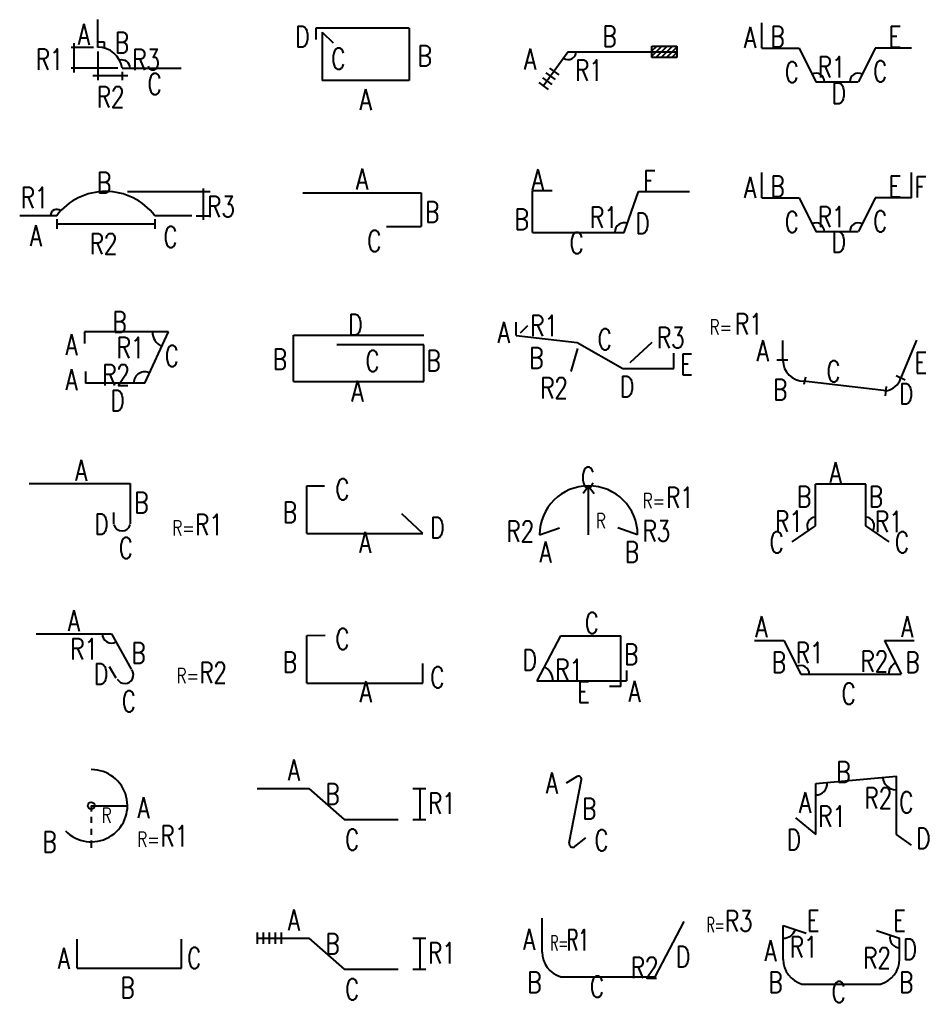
# Model space of a CAD drawing. Header units: millimetres. Extents: x -0.4 to 11.6, y -0.2 to 49.8.
# Drawn here: x 2.053 to 5.085, y 12.344 to 15.625 of the extents above; entities that cross this region are included whole.
import ezdxf
from ezdxf.enums import TextEntityAlignment as Align

# ---------------------------------------------------------------- set-up
doc = ezdxf.new("R2010")
doc.units = ezdxf.units.MM
for name, color, linetype in [('DIM', 7, 'Continuous'), ('SHOP', 2, 'Continuous'), ('TEXT', 3, 'Continuous'), ('TEXTSHOP', 3, 'Continuous')]:
    doc.layers.add(name, color=color, linetype=linetype)
doc.styles.add('ROMANS', font='romans.shx', dxfattribs={"width": 0.75, "bigfont": 'whgtxt.shx'})

# ---------------------------------------------------------------- blocks, each defined once
blk = doc.blocks.new('SSBAR_SHP_326')
at = {"color": 2}
for p, q in [((-0.1553, -0.0416), (-0.1553, 0.0549)), ((0.1938, -0.0416), (0.1938, 0.0549))]:
    blk.add_line(p, q, dxfattribs=at)
at = {"layer": 'SHOP', "color": 2}
blk.add_line((-0.1553, -0.0416), (0.1938, -0.0416), dxfattribs=at)
at = {"layer": 'TEXTSHOP', "color": 4, "style": 'ROMANS', "width": 0.75}
blk.add_attdef('A', text='', height=0.07, dxfattribs=at).set_placement((-0.1791, -0.0444), align=Align.RIGHT)
blk.add_attdef('C', (0.2118, -0.0433), '', height=0.07, dxfattribs=at)
blk.add_attdef('B', text='', height=0.07, dxfattribs=at).set_placement((0.0133, -0.1421), align=Align.CENTER)
blk = doc.blocks.new('SSBAR_SHP_327')
at = {"color": 0}
for p, q in [((-0.1076, 0.0005), (0.013, 0.0005)), ((-0.1076, 0.0005), (-0.1076, -0.0188)), ((-0.1076, -0.0362), (-0.1076, -0.0564)), ((-0.1076, -0.0767), (-0.1076, -0.0969)), ((-0.1076, -0.1162), (-0.1076, -0.1404))]:
    blk.add_line(p, q, dxfattribs=at)
at = {"color": 2}
blk.add_circle((-0.1076, 0.0005), 0.0116, dxfattribs=at)
blk.add_arc((-0.1076, 0.0005), 0.1206, 224.1286, 90, dxfattribs=at)
at = {"layer": 'TEXTSHOP', "color": 3, "style": 'ROMANS', "width": 0.75}
blk.add_text('R', height=0.05, dxfattribs=at).set_placement((-0.0564, -0.0067), align=Align.TOP_CENTER)
blk.add_text('R=', height=0.05, dxfattribs=at).set_placement((0.0453, -0.1367))
at = {"layer": 'TEXTSHOP', "color": 4, "style": 'ROMANS', "width": 0.75}
for tag, p in [('A', (0.0463, -0.0415)), ('R1', (0.1234, -0.1357))]:
    blk.add_attdef(tag, p, '', height=0.07, dxfattribs=at)
blk.add_attdef('B', text='', height=0.07, dxfattribs=at).set_placement((-0.2238, -0.1557), align=Align.RIGHT)
blk = doc.blocks.new('SSBAR_SHP_328')
at = {"color": 40}
for p, q in [((-0.0402, 0.074), (0.0259, -0.0439)), ((-0.0249, -0.0735), (-0.0468, -0.0353))]:
    blk.add_line(p, q, dxfattribs=at)
at = {"color": 0}
blk.add_arc((-0.0402, 0.074), 0.0305, 178.0418, 301.0774, dxfattribs=at)
at = {"color": 40}
blk.add_arc((0.0045, -0.0633), 0.0285, 207.7008, 38.457, dxfattribs=at)
at = {"layer": 'SHOP', "color": 2}
blk.add_line((-0.2914, 0.074), (-0.0402, 0.074), dxfattribs=at)
at = {"layer": 'TEXTSHOP', "color": 3, "style": 'ROMANS', "width": 0.75}
blk.add_text('R=', height=0.05, dxfattribs=at).set_placement((0.1766, -0.0905))
at = {"layer": 'TEXTSHOP', "color": 4, "style": 'ROMANS', "width": 0.75}
for tag, p in [('A', (-0.1657, 0.083)), ('C', (0.018, -0.1859))]:
    blk.add_attdef(tag, text='', height=0.07, dxfattribs=at).set_placement(p, align=Align.CENTER)
for tag, p in [('R1', (-0.0857, -0.0116)), ('D', (-0.0517, -0.0949))]:
    blk.add_attdef(tag, text='', height=0.07, dxfattribs=at).set_placement(p, align=Align.RIGHT)
for tag, p in [('B', (0.0261, -0.0249)), ('R2', (0.2529, -0.0899))]:
    blk.add_attdef(tag, p, '', height=0.07, dxfattribs=at)
blk = doc.blocks.new('SSBAR_SHP_329')
at = {"color": 40}
for p, q in [((0.0223, 0.0766), (0.0223, -0.0585)), ((-0.0328, -0.0593), (-0.0328, -0.0204))]:
    blk.add_line(p, q, dxfattribs=at)
blk.add_arc((-0.005, -0.0535), 0.0283, 195.5336, 345.554, dxfattribs=at)
at = {"layer": 'SHOP', "color": 2}
blk.add_line((-0.3144, 0.0766), (0.0223, 0.0766), dxfattribs=at)
at = {"layer": 'TEXTSHOP', "color": 3, "style": 'ROMANS', "width": 0.75}
blk.add_text('R=', height=0.05, dxfattribs=at).set_placement((0.1626, -0.0968))
at = {"layer": 'TEXTSHOP', "color": 4, "style": 'ROMANS', "width": 0.75}
for tag, p in [('A', (-0.1414, 0.0855)), ('C', (0.0075, -0.1743))]:
    blk.add_attdef(tag, text='', height=0.07, dxfattribs=at).set_placement(p, align=Align.CENTER)
for tag, p in [('B', (0.0357, -0.0224)), ('R1', (0.2388, -0.0961))]:
    blk.add_attdef(tag, p, '', height=0.07, dxfattribs=at)
blk.add_attdef('D', text='', height=0.07, dxfattribs=at).set_placement((-0.0496, -0.0944), align=Align.RIGHT)
blk = doc.blocks.new('SSBAR_SHP_330')
at = {"color": 2}
for p, q in [((0.1502, 0.0828), (-0.1302, 0.0828)), ((-0.1302, 0.0828), (-0.1302, 0.0436)), ((-0.1273, -0.0492), (-0.1273, -0.0884))]:
    blk.add_line(p, q, dxfattribs=at)
at = {"color": 0}
for centre, radius, start, end in [((0.1502, 0.0828), 0.0538, 181.0766, 242.2466), ((0.0714, -0.0884), 0.0376, 62.6219, 179.2117)]:
    blk.add_arc(centre, radius, start, end, dxfattribs=at)
at = {"layer": 'SHOP', "color": 2}
for p, q in [((0.0714, -0.0884), (0.1502, 0.0828)), ((0.071, -0.0884), (-0.1273, -0.0884))]:
    blk.add_line(p, q, dxfattribs=at)
at = {"layer": 'TEXTSHOP', "color": 4, "style": 'ROMANS', "width": 0.75}
for tag, p in [('B', (-0.0132, 0.0804)), ('D', (-0.0203, -0.1818))]:
    blk.add_attdef(tag, text='', height=0.07, dxfattribs=at).set_placement(p, align=Align.CENTER)
for tag, p in [('A', (-0.1534, 0.0046)), ('R1', (0.0689, -0.005)), ('R2', (0.0212, -0.0967)), ('A', (-0.1534, -0.1117))]:
    blk.add_attdef(tag, text='', height=0.07, dxfattribs=at).set_placement(p, align=Align.RIGHT)
blk.add_attdef('C', (0.1374, -0.0325), '', height=0.07, dxfattribs=at)
blk = doc.blocks.new('SSBAR_SHP_331')
at = {"color": 0}
for p, q in [((0.0128, 0.0516), (0.2889, 0.0516)), ((0.2673, -0.0427), (0.2673, 0.0616)), ((0.2421, -0.0296), (0.2889, -0.0296))]:
    blk.add_line(p, q, dxfattribs=at)
at = {"color": 2}
for p, q in [((-0.2231, -0.0296), (-0.3466, -0.0296)), ((0.2274, -0.0296), (0.1039, -0.0296))]:
    blk.add_line(p, q, dxfattribs=at)
for p, q in [((-0.2231, -0.0408), (-0.2231, -0.0729)), ((-0.2231, -0.0563), (0.1039, -0.0563)), ((0.1039, -0.0408), (0.1039, -0.0729))]:
    blk.add_line(p, q)
blk.add_arc((-0.0596, -0.1534), 0.2051, 37.135, 142.865, dxfattribs=at)
at = {"color": 7}
blk.add_arc((-0.223, -0.0289), 0.0208, 48.6845, 180.5159, dxfattribs=at)
at = {"layer": 'TEXTSHOP', "color": 4, "style": 'ROMANS', "width": 0.75}
blk.add_attdef('B', text='', height=0.07, dxfattribs=at).set_placement((-0.0651, 0.0464), align=Align.CENTER)
for tag, p in [('R1', (-0.2508, -0.0046)), ('A', (-0.2721, -0.1308))]:
    blk.add_attdef(tag, text='', height=0.07, dxfattribs=at).set_placement(p, align=Align.RIGHT)
for tag, p in [('R3', (0.279, -0.0343)), ('C', (0.1329, -0.1355)), ('R2', (-0.1126, -0.1583))]:
    blk.add_attdef(tag, p, '', height=0.07, dxfattribs=at)
blk = doc.blocks.new('SSBAR_SHP_332')
at = {"color": 40}
for p, q in [((-0.0863, 0.0328), (-0.0863, 0.1252)), ((-0.0862, 0.0514), (-0.0648, 0.0514)), ((-0.0648, 0.0514), (-0.0648, 0.0303))]:
    blk.add_line(p, q, dxfattribs=at)
for p, q in [((-0.0998, 0.0328), (-0.1752, 0.0328)), ((-0.1646, -0.0515), (-0.1646, 0.0462)), ((-0.0863, 0.0188), (-0.0863, -0.0773)), ((-0.0186, -0.0367), (-0.1752, -0.0367)), ((-0.1028, -0.0616), (0.014, -0.0616)), ((-0.0051, -0.0491), (-0.0051, -0.0773))]:
    blk.add_line(p, q)
at = {"color": 2}
blk.add_line((-0.0051, -0.0367), (0.1921, -0.0367), dxfattribs=at)
at = {"color": 40}
for centre, radius, start, end in [((-0.0843, -0.047), 0.0799, 7.4158, 91.4108), ((-0.0064, -0.0373), 0.0283, 1.1788, 104.7163)]:
    blk.add_arc(centre, radius, start, end, dxfattribs=at)
at = {"layer": 'TEXTSHOP', "color": 4, "style": 'ROMANS', "width": 0.75}
for tag, p in [('A', (-0.1125, 0.0412)), ('R1', (-0.201, -0.0425))]:
    blk.add_attdef(tag, text='', height=0.07, dxfattribs=at).set_placement(p, align=Align.RIGHT)
for tag, p in [('B', (-0.0293, 0.0132)), ('R3', (0.0292, -0.0434))]:
    blk.add_attdef(tag, p, '', height=0.07, dxfattribs=at)
for tag, p in [('C', (0.1039, -0.1249)), ('R2', (-0.0431, -0.1682))]:
    blk.add_attdef(tag, text='', height=0.07, dxfattribs=at).set_placement(p, align=Align.CENTER)
blk = doc.blocks.new('SSBAR_SHP_426')
at = {"color": 40}
for p, q in [((-0.3544, 0.0775), (-0.3544, 0.0392)), ((-0.3344, 0.0775), (-0.3344, 0.0392)), ((-0.3144, 0.0775), (-0.3144, 0.0392)), ((-0.2944, 0.0775), (-0.2944, 0.0392)), ((-0.2744, 0.0775), (-0.2744, 0.0392)), ((-0.3544, 0.0583), (-0.1818, 0.0583)), ((-0.1818, 0.0583), (-0.0641, -0.0458)), ((0.1654, 0.0583), (0.2088, 0.0583)), ((0.1886, 0.0583), (0.1886, -0.0458)), ((-0.0641, -0.0458), (0.1162, -0.0458)), ((0.1654, -0.0458), (0.2088, -0.0458))]:
    blk.add_line(p, q, dxfattribs=at)
at = {"layer": 'TEXTSHOP', "color": 4, "style": 'ROMANS', "width": 0.75}
blk.add_attdef('A', text='', height=0.07, dxfattribs=at).set_placement((-0.2113, 0.0843), align=Align.RIGHT)
for tag, p in [('B', (-0.1264, 0.0043)), ('R1', (0.216, -0.0265)), ('C', (-0.0608, -0.148))]:
    blk.add_attdef(tag, p, '', height=0.07, dxfattribs=at)
at = {"layer": 'TEXTSHOP', "color": 30, "true_color": 0xf8991e, "style": 'ROMANS', "width": 0.75}
blk.add_attdef('COUPLER1', text='', height=0.05, dxfattribs=at).set_placement((-0.3144, 0.0192), align=Align.TOP_CENTER)
blk = doc.blocks.new('SSBAR_SHP_427')
at = {"color": 40}
for p, q in [((-0.3544, 0.0583), (-0.1818, 0.0583)), ((-0.1818, 0.0583), (-0.0641, -0.0458)), ((0.1654, 0.0583), (0.2088, 0.0583)), ((0.1886, 0.0583), (0.1886, -0.0458)), ((-0.0641, -0.0458), (0.1162, -0.0458)), ((0.1654, -0.0458), (0.2088, -0.0458))]:
    blk.add_line(p, q, dxfattribs=at)
at = {"layer": 'TEXTSHOP', "color": 4, "style": 'ROMANS', "width": 0.75}
blk.add_attdef('A', text='', height=0.07, dxfattribs=at).set_placement((-0.2113, 0.0843), align=Align.RIGHT)
for tag, p in [('B', (-0.1264, 0.0043)), ('R1', (0.216, -0.0265)), ('C', (-0.0608, -0.148))]:
    blk.add_attdef(tag, p, '', height=0.07, dxfattribs=at)
blk = doc.blocks.new('SSBAR_SHP_428')
at = {"color": 2}
for p, q in [((-0.1884, 0.0688), (-0.1275, 0.0695)), ((-0.1884, -0.0903), (-0.1884, 0.0688)), ((0.1987, -0.0903), (0.1987, -0.025))]:
    blk.add_line(p, q, dxfattribs=at)
at = {"layer": 'SHOP', "color": 2}
blk.add_line((-0.1884, -0.0903), (0.1987, -0.0903), dxfattribs=at)
at = {"layer": 'TEXTSHOP', "color": 4, "style": 'ROMANS', "width": 0.75}
for p in [(-0.0934, 0.0222), (0.2235, -0.1059)]:
    blk.add_attdef('C', p, '', height=0.07, dxfattribs=at)
blk.add_attdef('B', text='', height=0.07, dxfattribs=at).set_placement((-0.2217, -0.0552), align=Align.RIGHT)
blk.add_attdef('A', text='', height=0.07, dxfattribs=at).set_placement((0.008, -0.1536), align=Align.CENTER)
blk = doc.blocks.new('SSBAR_SHP_429')
at = {"color": 2}
for p, q in [((-0.1884, 0.0688), (-0.1293, 0.0689)), ((-0.1884, -0.0903), (-0.1884, 0.0688)), ((0.1987, -0.0903), (0.1281, -0.025))]:
    blk.add_line(p, q, dxfattribs=at)
at = {"layer": 'SHOP', "color": 2}
blk.add_line((-0.1884, -0.0903), (0.1987, -0.0903), dxfattribs=at)
at = {"layer": 'TEXTSHOP', "color": 4, "style": 'ROMANS', "width": 0.75}
for tag, p in [('C', (-0.0934, 0.0222)), ('D', (0.2235, -0.1059))]:
    blk.add_attdef(tag, p, '', height=0.07, dxfattribs=at)
blk.add_attdef('B', text='', height=0.07, dxfattribs=at).set_placement((-0.2217, -0.0552), align=Align.RIGHT)
blk.add_attdef('A', text='', height=0.07, dxfattribs=at).set_placement((0.0061, -0.1547), align=Align.CENTER)
blk = doc.blocks.new('SSBAR_SHP_430')
at = {"color": 2}
for p, q in [((0.2021, 0.039), (-0.0879, 0.039)), ((0.2021, -0.0833), (0.2021, 0.039)), ((-0.2329, -0.0833), (0.2021, -0.0833))]:
    blk.add_line(p, q, dxfattribs=at)
at = {"layer": 'SHOP', "color": 2}
for p, q in [((-0.2329, 0.0716), (0.2018, 0.0716)), ((-0.2329, -0.0833), (-0.2329, 0.0716))]:
    blk.add_line(p, q, dxfattribs=at)
at = {"layer": 'TEXTSHOP', "color": 4, "style": 'ROMANS', "width": 0.75}
for tag, p in [('D', (-0.0266, 0.0722)), ('C', (0.0307, -0.0492)), ('A', (-0.0198, -0.15))]:
    blk.add_attdef(tag, text='', height=0.07, dxfattribs=at).set_placement(p, align=Align.CENTER)
blk.add_attdef('B', text='', height=0.07, dxfattribs=at).set_placement((-0.2552, -0.0435), align=Align.RIGHT)
blk.add_attdef('B', (0.2108, -0.0483), '', height=0.07, dxfattribs=at)
blk = doc.blocks.new('SSBAR_SHP_431')
at = {"layer": 'SHOP', "color": 2}
for p, q in [((-0.2019, 0.0471), (0.1936, 0.0471)), ((0.1936, 0.0471), (0.1936, -0.0654)), ((0.077, -0.0654), (0.1936, -0.0654))]:
    blk.add_line(p, q, dxfattribs=at)
at = {"layer": 'TEXTSHOP', "color": 4, "style": 'ROMANS', "width": 0.75}
blk.add_attdef('A', text='', height=0.07, dxfattribs=at).set_placement((-0.0043, 0.0579), align=Align.CENTER)
blk.add_attdef('B', (0.2061, -0.0516), '', height=0.07, dxfattribs=at)
blk.add_attdef('C', text='', height=0.07, dxfattribs=at).set_placement((0.0605, -0.1491), align=Align.RIGHT)
blk = doc.blocks.new('SSBAR_SHP_432')
at = {"layer": 'SHOP', "color": 2}
for p, q in [((0.1532, 0.0972), (-0.158, 0.0972)), ((-0.158, 0.0972), (-0.158, 0.0586)), ((-0.1368, 0.0837), (-0.1368, -0.0774)), ((-0.1368, 0.0837), (-0.1006, 0.0481)), ((0.1532, 0.0972), (0.1532, -0.0774)), ((0.1532, -0.0774), (-0.1368, -0.0774))]:
    blk.add_line(p, q, dxfattribs=at)
at = {"layer": 'TEXTSHOP', "color": 4, "style": 'ROMANS', "width": 0.75}
blk.add_attdef('D', text='', height=0.07, dxfattribs=at).set_placement((-0.1797, 0.0332), align=Align.RIGHT)
for tag, p in [('B', (0.181, -0.0306)), ('C', (-0.107, -0.0398))]:
    blk.add_attdef(tag, p, '', height=0.07, dxfattribs=at)
blk.add_attdef('A', text='', height=0.07, dxfattribs=at).set_placement((0.0077, -0.1768), align=Align.CENTER)
blk = doc.blocks.new('SSBAR_SHP_526')
at = {"color": 40}
blk.add_line((0.1738, -0.0706), (0.2704, 0.1142), dxfattribs=at)
blk.add_arc((-0.1179, 0.0119), 0.0858, 180, 254.2351, dxfattribs=at)
at = {"layer": 'SHOP', "color": 2}
for p, q in [((-0.2036, 0.0119), (-0.2036, 0.1245)), ((-0.1412, -0.0706), (0.1738, -0.0706))]:
    blk.add_line(p, q, dxfattribs=at)
at = {"layer": 'TEXTSHOP', "color": 3, "style": 'ROMANS', "width": 0.6}
blk.add_text('R=', height=0.05, dxfattribs=at).set_placement((-0.1457, 0.0175), align=Align.CENTER)
at = {"layer": 'TEXTSHOP', "color": 4, "style": 'ROMANS', "width": 0.75}
for tag, p in [('A', (-0.2263, 0.019)), ('R2', (0.1848, -0.0756)), ('B', (-0.2056, -0.1241))]:
    blk.add_attdef(tag, text='', height=0.07, dxfattribs=at).set_placement(p, align=Align.RIGHT)
at = {"layer": 'TEXTSHOP', "color": 4, "style": 'ROMANS'}
for tag, p, width in [('R1', (-0.1209, 0.0175), 0.6), ('D', (0.2431, -0.039), 0.75)]:
    blk.add_attdef(tag, p, '', height=0.07, dxfattribs=dict(at, width=width))
at = {"layer": 'TEXTSHOP', "color": 4, "style": 'ROMANS', "width": 0.75}
blk.add_attdef('C', text='', height=0.07, dxfattribs=at).set_placement((-0.0203, -0.1383), align=Align.CENTER)
blk = doc.blocks.new('SSBAR_SHP_527')
at = {"color": 40}
for p, q in [((-0.0888, 0.0966), (-0.123, 0.0761)), ((-0.1126, -0.1235), (-0.0715, 0.0876)), ((-0.0937, -0.1359), (-0.0576, -0.1066))]:
    blk.add_line(p, q, dxfattribs=at)
for centre, radius, start, end in [((-0.0822, 0.0883), 0.0106, 356.573, 128.8523), ((-0.1009, -0.1263), 0.012, 166.3556, 307.0325)]:
    blk.add_arc(centre, radius, start, end, dxfattribs=at)
at = {"layer": 'TEXTSHOP', "color": 4, "style": 'ROMANS', "width": 0.75}
blk.add_attdef('A', text='', height=0.07, dxfattribs=at).set_placement((-0.1506, 0.0416), align=Align.RIGHT)
for tag, p in [('B', (-0.0702, -0.0443)), ('C', (-0.0288, -0.1505))]:
    blk.add_attdef(tag, p, '', height=0.07, dxfattribs=at)
blk = doc.blocks.new('SSBAR_SHP_528')
at = {"color": 2}
for p, q in [((0.0592, -0.1012), (0.0592, 0.0675)), ((0.0778, -0.0477), (0.0778, -0.0827)), ((-0.2212, -0.0827), (0.0778, -0.0827)), ((0.0592, -0.1012), (0.0213, -0.1012))]:
    blk.add_line(p, q, dxfattribs=at)
at = {"color": 0}
blk.add_arc((-0.2212, -0.0827), 0.0538, 1.0766, 62.2466, dxfattribs=at)
at = {"layer": 'SHOP', "color": 2}
for p, q in [((-0.1424, 0.0675), (-0.2212, -0.0827)), ((-0.142, 0.0675), (0.0592, 0.0675))]:
    blk.add_line(p, q, dxfattribs=at)
at = {"layer": 'TEXTSHOP', "color": 4, "style": 'ROMANS', "width": 0.75}
for tag, p in [('C', (-0.0378, 0.0755)), ('E', (-0.0654, -0.1548))]:
    blk.add_attdef(tag, text='', height=0.07, dxfattribs=at).set_placement(p, align=Align.CENTER)
for tag, p in [('B', (0.0705, -0.0287)), ('R1', (-0.1596, -0.0804)), ('A', (0.0846, -0.1526))]:
    blk.add_attdef(tag, p, '', height=0.07, dxfattribs=at)
blk.add_attdef('D', text='', height=0.07, dxfattribs=at).set_placement((-0.2211, -0.0484), align=Align.RIGHT)
blk = doc.blocks.new('SSBAR_SHP_529')
at = {"color": 0}
for p, q in [((-0.0482, 0.0676), (-0.0663, 0.0426)), ((-0.0482, -0.0948), (-0.0482, 0.0676)), ((-0.0482, 0.0676), (-0.0301, 0.0426))]:
    blk.add_line(p, q, dxfattribs=at)
at = {"color": 40}
for p, q in [((-0.2117, -0.0948), (-0.1454, -0.0713)), ((0.1153, -0.0948), (0.0491, -0.0713))]:
    blk.add_line(p, q, dxfattribs=at)
blk.add_arc((-0.0482, -0.0948), 0.1635, 0, 180, dxfattribs=at)
at = {"layer": 'TEXTSHOP', "color": 3, "style": 'ROMANS', "width": 0.75}
blk.add_text('R=', height=0.05, dxfattribs=at).set_placement((0.1319, -0.0062))
blk.add_text('R', height=0.05, dxfattribs=at).set_placement((-0.0073, -0.0231), align=Align.TOP_CENTER)
at = {"layer": 'TEXTSHOP', "color": 4, "style": 'ROMANS', "width": 0.75}
blk.add_attdef('C', text='', height=0.07, dxfattribs=at).set_placement((-0.0504, 0.0614), align=Align.CENTER)
for tag, p in [('R1', (0.2101, -0.0053)), ('R3', (0.1319, -0.1177)), ('B', (0.0724, -0.1873))]:
    blk.add_attdef(tag, p, '', height=0.07, dxfattribs=at)
for tag, p in [('R2', (-0.23, -0.1187)), ('A', (-0.1721, -0.1876))]:
    blk.add_attdef(tag, text='', height=0.07, dxfattribs=at).set_placement(p, align=Align.RIGHT)
blk = doc.blocks.new('SSBAR_SHP_530')
at = {"color": 2}
for p, q in [((-0.2899, 0.0707), (-0.2899, 0.1156)), ((-0.0864, 0.047), (0.0664, -0.0401)), ((0.2366, -0.0401), (0.2366, 0.0112)), ((0.0664, -0.0401), (0.2366, -0.0401))]:
    blk.add_line(p, q, dxfattribs=at)
at = {"color": 0}
for p, q in [((-0.2759, 0.0796), (-0.2512, 0.1041)), ((0.09, -0.0192), (0.1638, 0.0484)), ((-0.0857, 0.0268), (-0.1074, -0.0495))]:
    blk.add_line(p, q, dxfattribs=at)
at = {"layer": 'SHOP', "color": 2}
blk.add_line((-0.2899, 0.0707), (-0.0864, 0.047), dxfattribs=at)
at = {"layer": 'TEXTSHOP', "color": 4, "style": 'ROMANS', "width": 0.75}
for tag, p in [('R1', (-0.2431, 0.0685)), ('C', (-0.0181, 0.0229)), ('R3', (0.1796, 0.0281)), ('E', (0.2572, -0.0604))]:
    blk.add_attdef(tag, p, '', height=0.07, dxfattribs=at)
for tag, p in [('A', (-0.3112, 0.0466)), ('B', (-0.1991, -0.0399))]:
    blk.add_attdef(tag, text='', height=0.07, dxfattribs=at).set_placement(p, align=Align.RIGHT)
for tag, p in [('R2', (-0.1634, -0.1396)), ('D', (0.0798, -0.1356))]:
    blk.add_attdef(tag, text='', height=0.07, dxfattribs=at).set_placement(p, align=Align.CENTER)
blk = doc.blocks.new('SSBAR_SHP_531')
at = {"color": 2}
blk.add_line((-0.2357, 0.0545), (-0.1701, 0.0545), dxfattribs=at)
at = {"color": 0}
blk.add_arc((0.0717, -0.0855), 0.0327, 71.3081, 178.0975, dxfattribs=at)
at = {"layer": 'SHOP', "color": 2}
for p, q in [((-0.2357, -0.0851), (-0.2357, 0.0545)), ((0.071, -0.0851), (0.1183, 0.0513)), ((0.1183, 0.0513), (0.2888, 0.0513)), ((-0.2357, -0.0851), (0.071, -0.0851))]:
    blk.add_line(p, q, dxfattribs=at)
at = {"layer": 'TEXTSHOP', "color": 4, "style": 'ROMANS', "width": 0.75}
for tag, p in [('A', (-0.1978, 0.0561)), ('R1', (0.0485, -0.0695)), ('B', (-0.2481, -0.0765))]:
    blk.add_attdef(tag, text='', height=0.07, dxfattribs=at).set_placement(p, align=Align.RIGHT)
for tag, p in [('E', (0.134, 0.0513)), ('D', (0.1083, -0.0898))]:
    blk.add_attdef(tag, p, '', height=0.07, dxfattribs=at)
blk.add_attdef('C', text='', height=0.07, dxfattribs=at).set_placement((-0.0881, -0.1556), align=Align.CENTER)
blk = doc.blocks.new('SSBAR_SHP_532')
at = {"color": 40}
for p, q in [((0.1632, 0.0214), (0.179, 0.0371)), ((0.1632, 0.0037), (0.1966, 0.0371)), ((0.1632, 0.0371), (0.2462, 0.0371)), ((0.1632, -0.0012), (0.1632, 0.0371)), ((0.176, -0.0012), (0.2143, 0.0371)), ((0.1937, -0.0012), (0.232, 0.0371)), ((0.2114, -0.0012), (0.2462, 0.0336)), ((0.2462, 0.0371), (0.2462, -0.0012)), ((0.229, -0.0012), (0.2462, 0.0159)), ((0.2462, -0.0012), (0.1632, -0.0012)), ((-0.1907, -0.0526), (-0.1597, -0.0751)), ((-0.179, -0.0364), (-0.148, -0.0589)), ((-0.2142, -0.085), (-0.1831, -0.1075)), ((-0.2025, -0.0688), (-0.1714, -0.0913))]:
    blk.add_line(p, q, dxfattribs=at)
at = {"color": 0}
blk.add_arc((-0.1161, 0.018), 0.0264, 233.808, 0, dxfattribs=at)
at = {"layer": 'SHOP', "color": 2}
for q in [(-0.1986, -0.0963), (0.2462, 0.018)]:
    blk.add_line((-0.1161, 0.018), q, dxfattribs=at)
at = {"layer": 'TEXTSHOP', "color": 4, "style": 'ROMANS', "width": 0.75}
blk.add_attdef('B', text='', height=0.07, dxfattribs=at).set_placement((0.0214, 0.0349), align=Align.CENTER)
at = {"layer": 'TEXTSHOP', "color": 30, "true_color": 0xf8991e, "style": 'ROMANS', "width": 0.75}
for tag, p in [('T2', (0.1632, 0.0448)), ('O2', (0.2462, 0.0448))]:
    blk.add_attdef(tag, text='', height=0.05, dxfattribs=at).set_placement(p, align=Align.CENTER)
at = {"layer": 'TEXTSHOP', "color": 4, "style": 'ROMANS', "width": 0.75}
blk.add_attdef('A', text='', height=0.07, dxfattribs=at).set_placement((-0.2234, -0.0412), align=Align.RIGHT)
blk.add_attdef('R1', (-0.0936, -0.0789), '', height=0.07, dxfattribs=at)
at = {"layer": 'TEXTSHOP', "color": 30, "true_color": 0xf8991e, "style": 'ROMANS', "width": 0.75}
for tag, p in [('COUPLER2', (0.2047, -0.0088)), ('COUPLER1', (-0.1986, -0.1178))]:
    blk.add_attdef(tag, text='', height=0.05, dxfattribs=at).set_placement(p, align=Align.TOP_CENTER)
blk = doc.blocks.new('SSBAR_SHP_626')
at = {"color": 40}
for p, q in [((-0.1986, 0.1001), (-0.1222, 0.0748)), ((0.1123, 0.0834), (0.1888, 0.0581))]:
    blk.add_line(p, q, dxfattribs=at)
for centre, radius, start, end in [((-0.1986, 0.1001), 0.0421, 270, 338.5703), ((0.1888, 0.0581), 0.0314, 165.8085, 271.5514), ((-0.1129, -0.0125), 0.0858, 180, 254.2351), ((0.103, -0.0125), 0.0858, 285.7649, 0)]:
    blk.add_arc(centre, radius, start, end, dxfattribs=at)
at = {"layer": 'SHOP', "color": 2}
for p, q in [((-0.1986, -0.0125), (-0.1986, 0.1001)), ((0.1888, -0.0125), (0.1888, 0.0581)), ((-0.1362, -0.095), (0.1263, -0.095))]:
    blk.add_line(p, q, dxfattribs=at)
at = {"layer": 'TEXTSHOP', "color": 3, "style": 'ROMANS', "width": 0.6}
blk.add_text('R=', height=0.05, dxfattribs=at).set_placement((-0.4241, 0.0778), align=Align.CENTER)
at = {"layer": 'TEXTSHOP', "color": 4, "style": 'ROMANS', "width": 0.75}
for tag, p in [('R3', (-0.3934, 0.0806)), ('E', (-0.1205, 0.0821)), ('E', (0.168, 0.0821)), ('R1', (-0.177, -0.0065)), ('D', (0.2001, -0.0144)), ('B', (0.188, -0.1243))]:
    blk.add_attdef(tag, p, '', height=0.07, dxfattribs=at)
for tag, p in [('A', (-0.2213, -0.0189)), ('R2', (0.1603, -0.0432)), ('B', (-0.2006, -0.1243))]:
    blk.add_attdef(tag, text='', height=0.07, dxfattribs=at).set_placement(p, align=Align.RIGHT)
blk.add_attdef('C', text='', height=0.07, dxfattribs=at).set_placement((-0.0137, -0.1561), align=Align.CENTER)
blk = doc.blocks.new('SSBAR_SHP_627')
at = {"color": 2}
for p, q in [((-0.0902, 0.0744), (0.1788, 0.0994)), ((-0.1574, -0.0396), (-0.0902, -0.096)), ((0.2296, -0.131), (0.1788, -0.096))]:
    blk.add_line(p, q, dxfattribs=at)
at = {"color": 40}
for centre, radius, start, end in [((-0.0902, 0.0744), 0.0381, 270, 4.0415), ((0.1788, 0.0994), 0.0458, 186.9491, 268.8625)]:
    blk.add_arc(centre, radius, start, end, dxfattribs=at)
at = {"layer": 'DIM', "color": 2}
for p, q in [((0.1788, -0.096), (0.1788, 0.0994)), ((-0.0902, -0.096), (-0.0902, 0.0744))]:
    blk.add_line(p, q, dxfattribs=at)
at = {"layer": 'TEXT', "color": 4, "style": 'ROMANS', "width": 0.75}
for tag, p in [('B', (0.0254, 0.0781)), ('A', (-0.1059, -0.0238)), ('R2', (0.1646, -0.0086)), ('D', (-0.1401, -0.1477))]:
    blk.add_attdef(tag, text='', height=0.07, dxfattribs=at).set_placement(p, align=Align.RIGHT)
for tag, p in [('C', (0.1884, -0.0236)), ('R1', (-0.0821, -0.0704)), ('D', (0.2449, -0.1431))]:
    blk.add_attdef(tag, p, '', height=0.07, dxfattribs=at)
blk = doc.blocks.new('SSBAR_SHP_628')
at = {"color": 0}
for centre, radius, start, end in [((-0.1406, -0.0602), 0.0288, 359.9469, 116.1324), ((0.1952, -0.0602), 0.0422, 117.7656, 180.8898)]:
    blk.add_arc(centre, radius, start, end, dxfattribs=at)
at = {"layer": 'SHOP', "color": 2}
for p, q in [((-0.2952, 0.0524), (-0.1964, 0.0524)), ((-0.1964, 0.0524), (-0.1406, -0.0602)), ((0.1394, 0.0524), (0.2383, 0.0524)), ((0.1394, 0.0524), (0.1952, -0.0602)), ((-0.1402, -0.0602), (0.1952, -0.0602))]:
    blk.add_line(p, q, dxfattribs=at)
at = {"layer": 'TEXTSHOP', "color": 4, "style": 'ROMANS', "width": 0.75}
for tag, p in [('A', (-0.2717, 0.063)), ('A', (0.2144, 0.063)), ('C', (0.0196, -0.1608))]:
    blk.add_attdef(tag, text='', height=0.07, dxfattribs=at).set_placement(p, align=Align.CENTER)
for tag, p in [('R1', (-0.1569, -0.023)), ('B', (0.2092, -0.0559))]:
    blk.add_attdef(tag, p, '', height=0.07, dxfattribs=at)
for tag, p in [('B', (-0.1895, -0.0557)), ('R2', (0.1514, -0.0529))]:
    blk.add_attdef(tag, text='', height=0.07, dxfattribs=at).set_placement(p, align=Align.RIGHT)
blk = doc.blocks.new('SSBAR_SHP_629')
at = {"color": 2}
for p, q in [((0.0765, 0.0744), (-0.0908, 0.0744)), ((-0.1693, -0.1186), (-0.0908, -0.0648)), ((0.1549, -0.1186), (0.0765, -0.0648))]:
    blk.add_line(p, q, dxfattribs=at)
at = {"color": 40}
for centre, start, end in [((-0.0908, -0.0648), 89.9841, 215.1389), ((0.0765, -0.0648), 324.8611, 90.0159)]:
    blk.add_arc(centre, 0.0284, start, end, dxfattribs=at)
at = {"layer": 'DIM', "color": 2}
for p, q in [((-0.0908, -0.0648), (-0.0908, 0.0744)), ((0.0765, -0.0648), (0.0765, 0.0744))]:
    blk.add_line(p, q, dxfattribs=at)
at = {"layer": 'TEXT', "color": 4, "style": 'ROMANS', "width": 0.75}
blk.add_attdef('A', text='', height=0.07, dxfattribs=at).set_placement((-0.0241, 0.0781), align=Align.CENTER)
for tag, p in [('B', (-0.1059, -0.0025)), ('R1', (-0.1337, -0.0851)), ('C', (-0.1971, -0.1555))]:
    blk.add_attdef(tag, text='', height=0.07, dxfattribs=at).set_placement(p, align=Align.RIGHT)
for tag, p in [('B', (0.0867, -0.0023)), ('R1', (0.1071, -0.0859)), ('C', (0.174, -0.1555))]:
    blk.add_attdef(tag, p, '', height=0.07, dxfattribs=at)
blk = doc.blocks.new('SSBAR_SHP_630')
at = {"color": 40}
for p, q in [((-0.1997, -0.012), (-0.1997, 0.0542)), ((0.1931, -0.0727), (0.2471, 0.0545)), ((-0.1839, -0.012), (-0.2203, -0.012)), ((0.208, -0.0788), (0.1785, -0.0636)), ((0.146, -0.1138), (-0.1315, -0.0822)), ((-0.1245, -0.0685), (-0.1295, -0.0929)), ((0.1444, -0.0999), (0.1411, -0.1313))]:
    blk.add_line(p, q, dxfattribs=at)
blk.add_arc((-0.1295, -0.012), 0.0702, 180, 270, dxfattribs=at)
at = {"color": 2}
blk.add_arc((0.1349, -0.0536), 0.0612, 280.3743, 341.7474, dxfattribs=at)
at = {"layer": 'TEXTSHOP', "color": 3, "style": 'ROMANS', "width": 0.75}
blk.add_text('R=', height=0.05, dxfattribs=at).set_placement((-0.445, 0.0737))
at = {"layer": 'TEXTSHOP', "color": 4, "style": 'ROMANS', "width": 0.75}
for tag, p in [('R1', (-0.3599, 0.0737)), ('E', (0.239, -0.0551)), ('D', (0.1875, -0.1592))]:
    blk.add_attdef(tag, p, '', height=0.07, dxfattribs=at)
for tag, p in [('A', (-0.2471, -0.015)), ('B', (-0.1857, -0.1449))]:
    blk.add_attdef(tag, text='', height=0.07, dxfattribs=at).set_placement(p, align=Align.RIGHT)
blk.add_attdef('C', text='', height=0.07, dxfattribs=at).set_placement((-0.0313, -0.0845), align=Align.CENTER)
blk = doc.blocks.new('SSBAR_SHP_631')
at = {"color": 2}
for p, q in [((-0.2702, 0.0302), (-0.2702, 0.1144)), ((0.2297, 0.0302), (0.2297, 0.1144))]:
    blk.add_line(p, q, dxfattribs=at)
at = {"color": 0}
for centre, start, end in [((-0.0902, -0.0823), 359.9469, 116.1324), ((0.052, -0.0823), 63.8676, 180.0531)]:
    blk.add_arc(centre, 0.0288, start, end, dxfattribs=at)
at = {"layer": 'SHOP', "color": 2}
for p, q in [((-0.2702, 0.0302), (-0.1459, 0.0302)), ((-0.1459, 0.0302), (-0.0902, -0.0823)), ((0.1077, 0.0302), (0.052, -0.0823)), ((0.2297, 0.0302), (0.1077, 0.0302)), ((-0.0897, -0.0823), (0.0515, -0.0823))]:
    blk.add_line(p, q, dxfattribs=at)
at = {"layer": 'TEXTSHOP', "color": 4, "style": 'ROMANS', "width": 0.75}
for tag, p in [('A', (-0.2893, 0.0308)), ('E', (0.1955, 0.0333)), ('C', (-0.1467, -0.0851))]:
    blk.add_attdef(tag, text='', height=0.07, dxfattribs=at).set_placement(p, align=Align.RIGHT)
for tag, p in [('B', (-0.2413, 0.0333)), ('F', (0.2393, 0.0318)), ('R1', (-0.0837, -0.0682)), ('C', (0.1007, -0.0828))]:
    blk.add_attdef(tag, p, '', height=0.07, dxfattribs=at)
blk.add_attdef('D', text='', height=0.07, dxfattribs=at).set_placement((-0.0137, -0.1524), align=Align.CENTER)
blk = doc.blocks.new('SSBAR_SHP_632')
at = {"color": 2}
blk.add_line((-0.2702, 0.0302), (-0.2702, 0.1144), dxfattribs=at)
at = {"color": 0}
for centre, start, end in [((-0.0902, -0.0823), 359.9469, 116.1324), ((0.052, -0.0823), 63.8676, 180.0531)]:
    blk.add_arc(centre, 0.0288, start, end, dxfattribs=at)
at = {"layer": 'SHOP', "color": 2}
for p, q in [((-0.2702, 0.0302), (-0.1459, 0.0302)), ((-0.1459, 0.0302), (-0.0902, -0.0823)), ((0.1077, 0.0302), (0.052, -0.0823)), ((0.2297, 0.0302), (0.1077, 0.0302)), ((-0.0897, -0.0823), (0.0515, -0.0823))]:
    blk.add_line(p, q, dxfattribs=at)
at = {"layer": 'TEXTSHOP', "color": 4, "style": 'ROMANS', "width": 0.75}
for tag, p in [('A', (-0.2893, 0.0308)), ('E', (0.1955, 0.0333)), ('C', (-0.1467, -0.0851))]:
    blk.add_attdef(tag, text='', height=0.07, dxfattribs=at).set_placement(p, align=Align.RIGHT)
for tag, p in [('B', (-0.2413, 0.0333)), ('R1', (-0.0837, -0.0682)), ('C', (0.1007, -0.0828))]:
    blk.add_attdef(tag, p, '', height=0.07, dxfattribs=at)
blk.add_attdef('D', text='', height=0.07, dxfattribs=at).set_placement((-0.0137, -0.1556), align=Align.CENTER)

msp = doc.modelspace()

# ---------------------------------------------------------------- block references
for name, p, values in [('SSBAR_SHP_332', (2.4, 15.5), {'R3': 'R3', 'R2': 'R2', 'B': 'B', 'R1': 'R1', 'A': 'A', 'C': 'C'}), ('SSBAR_SHP_432', (3.2, 15.5), {'C': 'C', 'B': 'B', 'D': 'D', 'A': 'A'}), ('SSBAR_SHP_532', (4, 15.5), {'R1': 'R1', 'B': 'B', 'A': 'A'}), ('SSBAR_SHP_431', (3.2, 15), {'B': 'B', 'C': 'C', 'A': 'A'}), ('SSBAR_SHP_331', (2.4, 15), {'R3': 'R3', 'R1': 'R1', 'R2': 'R2', 'A': 'A', 'B': 'B', 'C': 'C'}), ('SSBAR_SHP_531', (4, 15), {'A': 'A', 'C': 'C', 'E': 'E', 'D': 'D', 'R1': 'R1', 'B': 'B'}), ('SSBAR_SHP_530', (4, 14.5), {'R1': 'R1', 'E': 'E', 'D': 'D', 'R2': 'R2', 'C': 'C', 'R3': 'R3', 'B': 'B', 'A': 'A'}), ('SSBAR_SHP_630', (4.8, 14.5), {'R1': 'R1', 'A': 'A', 'B': 'B', 'D': 'D', 'C': 'C', 'E': 'E'}), ('SSBAR_SHP_329', (2.4, 14), {'R1': 'R1', 'D': 'D', 'A': 'A', 'B': 'B', 'C': 'C'}), ('SSBAR_SHP_529', (4, 14), {'R3': 'R3', 'R2': 'R2', 'R1': 'R1', 'A': 'A', 'C': 'C', 'B': 'B'}), ('SSBAR_SHP_429', (3.2, 14), {'A': 'A', 'B': 'B', 'D': 'D', 'C': 'C'}), ('SSBAR_SHP_328', (2.4, 13.5), {'R1': 'R1', 'R2': 'R2', 'D': 'D', 'A': 'A', 'B': 'B', 'C': 'C'}), ('SSBAR_SHP_528', (4, 13.5), {'B': 'B', 'A': 'A', 'R1': 'R1', 'E': 'E', 'C': 'C', 'D': 'D'}), ('SSBAR_SHP_427', (3.2, 13), {'R1': 'R1', 'B': 'B', 'A': 'A', 'C': 'C'}), ('SSBAR_SHP_327', (2.4, 13), {'R1': 'R1', 'B': 'B', 'A': 'A'}), ('SSBAR_SHP_527', (4, 13), {'C': 'C', 'A': 'A', 'B': 'B'}), ('SSBAR_SHP_426', (3.2, 12.5), {'R1': 'R1', 'B': 'B', 'A': 'A', 'C': 'C'}), ('SSBAR_SHP_526', (4, 12.5), {'R1': 'R1', 'R2': 'R2', 'D': 'D', 'B': 'B', 'C': 'C', 'A': 'A'}), ('SSBAR_SHP_326', (2.4, 12.5), {'B': 'B', 'C': 'C', 'A': 'A'})]:
    msp.add_blockref(name, p).add_auto_attribs(values)
ref = msp.add_blockref('SSBAR_SHP_632', (4.8, 15.5))
ref.add_attrib('E', 'E', dxfattribs={"layer": 'TEXTSHOP', "color": 4, "height": 0.07, "style": 'ROMANS', "width": 0.75}).set_placement((4.9955, 15.5333), align=Align.RIGHT)
ref.add_attrib('A', 'A', dxfattribs={"layer": 'TEXTSHOP', "color": 4, "height": 0.07, "style": 'ROMANS', "width": 0.75}).set_placement((4.5107, 15.5308), align=Align.RIGHT)
ref.add_attrib('R1', 'R1', (4.7163, 15.4318), dxfattribs={"layer": 'TEXTSHOP', "color": 4, "height": 0.07, "style": 'ROMANS', "width": 0.75})
ref.add_attrib('C', 'C', (4.9007, 15.4172), dxfattribs={"layer": 'TEXTSHOP', "color": 4, "height": 0.07, "style": 'ROMANS', "width": 0.75})
ref.add_attrib('C', 'C', dxfattribs={"layer": 'TEXTSHOP', "color": 4, "height": 0.07, "style": 'ROMANS', "width": 0.75}).set_placement((4.6533, 15.4149), align=Align.RIGHT)
ref.add_attrib('D', 'D', dxfattribs={"layer": 'TEXTSHOP', "color": 4, "height": 0.07, "style": 'ROMANS', "width": 0.75}).set_placement((4.7863, 15.3444), align=Align.CENTER)
ref.add_attrib('B', 'B', (4.5587, 15.5333), dxfattribs={"layer": 'TEXTSHOP', "color": 4, "height": 0.07, "style": 'ROMANS', "width": 0.75})
ref = msp.add_blockref('SSBAR_SHP_631', (4.8, 15))
ref.add_attrib('E', 'E', dxfattribs={"layer": 'TEXTSHOP', "color": 4, "height": 0.07, "style": 'ROMANS', "width": 0.75}).set_placement((4.9955, 15.0333), align=Align.RIGHT)
ref.add_attrib('F', 'F', (5.0393, 15.0318), dxfattribs={"layer": 'TEXTSHOP', "color": 4, "height": 0.07, "style": 'ROMANS', "width": 0.75})
ref.add_attrib('A', 'A', dxfattribs={"layer": 'TEXTSHOP', "color": 4, "height": 0.07, "style": 'ROMANS', "width": 0.75}).set_placement((4.5107, 15.0308), align=Align.RIGHT)
ref.add_attrib('R1', 'R1', (4.7163, 14.9318), dxfattribs={"layer": 'TEXTSHOP', "color": 4, "height": 0.07, "style": 'ROMANS', "width": 0.75})
ref.add_attrib('C', 'C', (4.9007, 14.9172), dxfattribs={"layer": 'TEXTSHOP', "color": 4, "height": 0.07, "style": 'ROMANS', "width": 0.75})
ref.add_attrib('C', 'C', dxfattribs={"layer": 'TEXTSHOP', "color": 4, "height": 0.07, "style": 'ROMANS', "width": 0.75}).set_placement((4.6533, 14.9149), align=Align.RIGHT)
ref.add_attrib('D', 'D', dxfattribs={"layer": 'TEXTSHOP', "color": 4, "height": 0.07, "style": 'ROMANS', "width": 0.75}).set_placement((4.7863, 14.8476), align=Align.CENTER)
ref.add_attrib('B', 'B', (4.5587, 15.0333), dxfattribs={"layer": 'TEXTSHOP', "color": 4, "height": 0.07, "style": 'ROMANS', "width": 0.75})
ref = msp.add_blockref('SSBAR_SHP_330', (2.4, 14.5))
ref.add_attrib('A', 'A', dxfattribs={"layer": 'TEXTSHOP', "color": 4, "height": 0.07, "style": 'ROMANS', "width": 0.75}).set_placement((2.2466, 14.3883), align=Align.RIGHT)
ref.add_attrib('A', 'A', dxfattribs={"layer": 'TEXTSHOP', "color": 4, "height": 0.07, "style": 'ROMANS', "width": 0.75}).set_placement((2.2466, 14.5046), align=Align.RIGHT)
ref.add_attrib('R2', 'R2', dxfattribs={"layer": 'TEXTSHOP', "color": 4, "height": 0.07, "style": 'ROMANS', "width": 0.75}).set_placement((2.4212, 14.4033), align=Align.RIGHT)
ref.add_attrib('R1', 'R1', dxfattribs={"layer": 'TEXTSHOP', "color": 4, "height": 0.07, "style": 'ROMANS', "width": 0.75}).set_placement((2.4689, 14.495), align=Align.RIGHT)
ref.add_attrib('D', 'D', dxfattribs={"layer": 'TEXTSHOP', "color": 4, "height": 0.07, "style": 'ROMANS', "width": 0.75}).set_placement((2.3797, 14.3182), align=Align.CENTER)
ref.add_attrib('B', 'B', dxfattribs={"layer": 'TEXTSHOP', "color": 4, "height": 0.07, "style": 'ROMANS', "width": 0.75}).set_placement((2.3868, 14.5804), align=Align.CENTER)
ref.add_attrib('C', 'C', (2.5374, 14.4675), dxfattribs={"layer": 'TEXTSHOP', "color": 4, "height": 0.07, "style": 'ROMANS', "width": 0.75})
ref = msp.add_blockref('SSBAR_SHP_430', (3.2, 14.5))
ref.add_attrib('C', 'C', dxfattribs={"layer": 'TEXTSHOP', "color": 4, "height": 0.07, "style": 'ROMANS', "width": 0.75}).set_placement((3.2307, 14.4508), align=Align.CENTER)
ref.add_attrib('D', 'D', dxfattribs={"layer": 'TEXTSHOP', "color": 4, "height": 0.07, "style": 'ROMANS', "width": 0.75}).set_placement((3.1734, 14.5722), align=Align.CENTER)
ref.add_attrib('B', 'B', dxfattribs={"layer": 'TEXTSHOP', "color": 4, "height": 0.07, "style": 'ROMANS', "width": 0.75}).set_placement((2.9448, 14.4565), align=Align.RIGHT)
ref.add_attrib('B', 'B', (3.4108, 14.4517), dxfattribs={"layer": 'TEXTSHOP', "color": 4, "height": 0.07, "style": 'ROMANS', "width": 0.75})
ref.add_attrib('A', 'A', dxfattribs={"layer": 'TEXTSHOP', "color": 4, "height": 0.07, "style": 'ROMANS', "width": 0.75}).set_placement((3.1802, 14.35), align=Align.CENTER)
ref = msp.add_blockref('SSBAR_SHP_629', (4.8, 14))
ref.add_attrib('R1', 'R1', (4.9071, 13.9141), dxfattribs={"layer": 'TEXT', "color": 4, "height": 0.07, "style": 'ROMANS', "width": 0.75})
ref.add_attrib('R1', 'R1', dxfattribs={"layer": 'TEXT', "color": 4, "height": 0.07, "style": 'ROMANS', "width": 0.75}).set_placement((4.6663, 13.9149), align=Align.RIGHT)
ref.add_attrib('C', 'C', dxfattribs={"layer": 'TEXT', "color": 4, "height": 0.07, "style": 'ROMANS', "width": 0.75}).set_placement((4.6029, 13.8445), align=Align.RIGHT)
ref.add_attrib('A', 'A', dxfattribs={"layer": 'TEXT', "color": 4, "height": 0.07, "style": 'ROMANS', "width": 0.75}).set_placement((4.7759, 14.0781), align=Align.CENTER)
ref.add_attrib('B', 'B', (4.8867, 13.9977), dxfattribs={"layer": 'TEXT', "color": 4, "height": 0.07, "style": 'ROMANS', "width": 0.75})
ref.add_attrib('C', 'C', (4.974, 13.8445), dxfattribs={"layer": 'TEXT', "color": 4, "height": 0.07, "style": 'ROMANS', "width": 0.75})
ref.add_attrib('B', 'B', dxfattribs={"layer": 'TEXT', "color": 4, "height": 0.07, "style": 'ROMANS', "width": 0.75}).set_placement((4.6941, 13.9975), align=Align.RIGHT)
ref = msp.add_blockref('SSBAR_SHP_628', (4.8, 13.5))
ref.add_attrib('A', 'A', dxfattribs={"layer": 'TEXTSHOP', "color": 4, "height": 0.07, "style": 'ROMANS', "width": 0.75}).set_placement((5.0144, 13.563), align=Align.CENTER)
ref.add_attrib('R2', 'R2', dxfattribs={"layer": 'TEXTSHOP', "color": 4, "height": 0.07, "style": 'ROMANS', "width": 0.75}).set_placement((4.9514, 13.4471), align=Align.RIGHT)
ref.add_attrib('R1', 'R1', (4.6431, 13.477), dxfattribs={"layer": 'TEXTSHOP', "color": 4, "height": 0.07, "style": 'ROMANS', "width": 0.75})
ref.add_attrib('C', 'C', dxfattribs={"layer": 'TEXTSHOP', "color": 4, "height": 0.07, "style": 'ROMANS', "width": 0.75}).set_placement((4.8196, 13.3392), align=Align.CENTER)
ref.add_attrib('B', 'B', (5.0092, 13.4441), dxfattribs={"layer": 'TEXTSHOP', "color": 4, "height": 0.07, "style": 'ROMANS', "width": 0.75})
ref.add_attrib('B', 'B', dxfattribs={"layer": 'TEXTSHOP', "color": 4, "height": 0.07, "style": 'ROMANS', "width": 0.75}).set_placement((4.6105, 13.4443), align=Align.RIGHT)
ref.add_attrib('A', 'A', dxfattribs={"layer": 'TEXTSHOP', "color": 4, "height": 0.07, "style": 'ROMANS', "width": 0.75}).set_placement((4.5283, 13.563), align=Align.CENTER)
ref = msp.add_blockref('SSBAR_SHP_428', (3.2, 13.5))
ref.add_attrib('A', 'A', dxfattribs={"layer": 'TEXTSHOP', "color": 4, "height": 0.07, "style": 'ROMANS', "width": 0.75}).set_placement((3.208, 13.3464), align=Align.CENTER)
ref.add_attrib('B', 'B', dxfattribs={"layer": 'TEXTSHOP', "color": 4, "height": 0.07, "style": 'ROMANS', "width": 0.75}).set_placement((2.9783, 13.4448), align=Align.RIGHT)
ref.add_attrib('C', 'C', (3.4235, 13.3941), dxfattribs={"layer": 'TEXTSHOP', "color": 4, "height": 0.07, "style": 'ROMANS', "width": 0.75})
ref.add_attrib('C', 'C', (3.1066, 13.5222), dxfattribs={"layer": 'TEXTSHOP', "color": 4, "height": 0.07, "style": 'ROMANS', "width": 0.75})
ref = msp.add_blockref('SSBAR_SHP_627', (4.8, 13))
ref.add_attrib('R2', 'R2', dxfattribs={"layer": 'TEXT', "color": 4, "height": 0.07, "style": 'ROMANS', "width": 0.75}).set_placement((4.9646, 12.9914), align=Align.RIGHT)
ref.add_attrib('R1', 'R1', (4.7179, 12.9296), dxfattribs={"layer": 'TEXT', "color": 4, "height": 0.07, "style": 'ROMANS', "width": 0.75})
ref.add_attrib('B', 'B', dxfattribs={"layer": 'TEXT', "color": 4, "height": 0.07, "style": 'ROMANS', "width": 0.75}).set_placement((4.8254, 13.0781), align=Align.RIGHT)
ref.add_attrib('C', 'C', (4.9884, 12.9764), dxfattribs={"layer": 'TEXT', "color": 4, "height": 0.07, "style": 'ROMANS', "width": 0.75})
ref.add_attrib('D', 'D', (5.0449, 12.8569), dxfattribs={"layer": 'TEXT', "color": 4, "height": 0.07, "style": 'ROMANS', "width": 0.75})
ref.add_attrib('D', 'D', dxfattribs={"layer": 'TEXT', "color": 4, "height": 0.07, "style": 'ROMANS', "width": 0.75}).set_placement((4.6599, 12.8523), align=Align.RIGHT)
ref.add_attrib('A', 'A', dxfattribs={"layer": 'TEXT', "color": 4, "height": 0.07, "style": 'ROMANS', "width": 0.75}).set_placement((4.6941, 12.9762), align=Align.RIGHT)
ref = msp.add_blockref('SSBAR_SHP_626', (4.8, 12.5))
ref.add_attrib('R2', 'R2', dxfattribs={"layer": 'TEXTSHOP', "color": 4, "height": 0.07, "style": 'ROMANS', "width": 0.75}).set_placement((4.9603, 12.4568), align=Align.RIGHT)
ref.add_attrib('R1', 'R1', (4.623, 12.4935), dxfattribs={"layer": 'TEXTSHOP', "color": 4, "height": 0.07, "style": 'ROMANS', "width": 0.75})
ref.add_attrib('E', 'E', (4.968, 12.5821), dxfattribs={"layer": 'TEXTSHOP', "color": 4, "height": 0.07, "style": 'ROMANS', "width": 0.75})
ref.add_attrib('E', 'E', (4.6795, 12.5821), dxfattribs={"layer": 'TEXTSHOP', "color": 4, "height": 0.07, "style": 'ROMANS', "width": 0.75})
ref.add_attrib('B', 'B', (4.988, 12.3757), dxfattribs={"layer": 'TEXTSHOP', "color": 4, "height": 0.07, "style": 'ROMANS', "width": 0.75})
ref.add_attrib('D', 'D', (5.0001, 12.4856), dxfattribs={"layer": 'TEXTSHOP', "color": 4, "height": 0.07, "style": 'ROMANS', "width": 0.75})
ref.add_attrib('R3', 'R3', (4.4066, 12.5806), dxfattribs={"layer": 'TEXTSHOP', "color": 4, "height": 0.07, "style": 'ROMANS', "width": 0.75})
ref.add_attrib('B', 'B', dxfattribs={"layer": 'TEXTSHOP', "color": 4, "height": 0.07, "style": 'ROMANS', "width": 0.75}).set_placement((4.5994, 12.3757), align=Align.RIGHT)
ref.add_attrib('C', 'C', dxfattribs={"layer": 'TEXTSHOP', "color": 4, "height": 0.07, "style": 'ROMANS', "width": 0.75}).set_placement((4.7863, 12.3439), align=Align.CENTER)
ref.add_attrib('A', 'A', dxfattribs={"layer": 'TEXTSHOP', "color": 4, "height": 0.07, "style": 'ROMANS', "width": 0.75}).set_placement((4.5787, 12.4811), align=Align.RIGHT)

doc.saveas('drawing.dxf')
